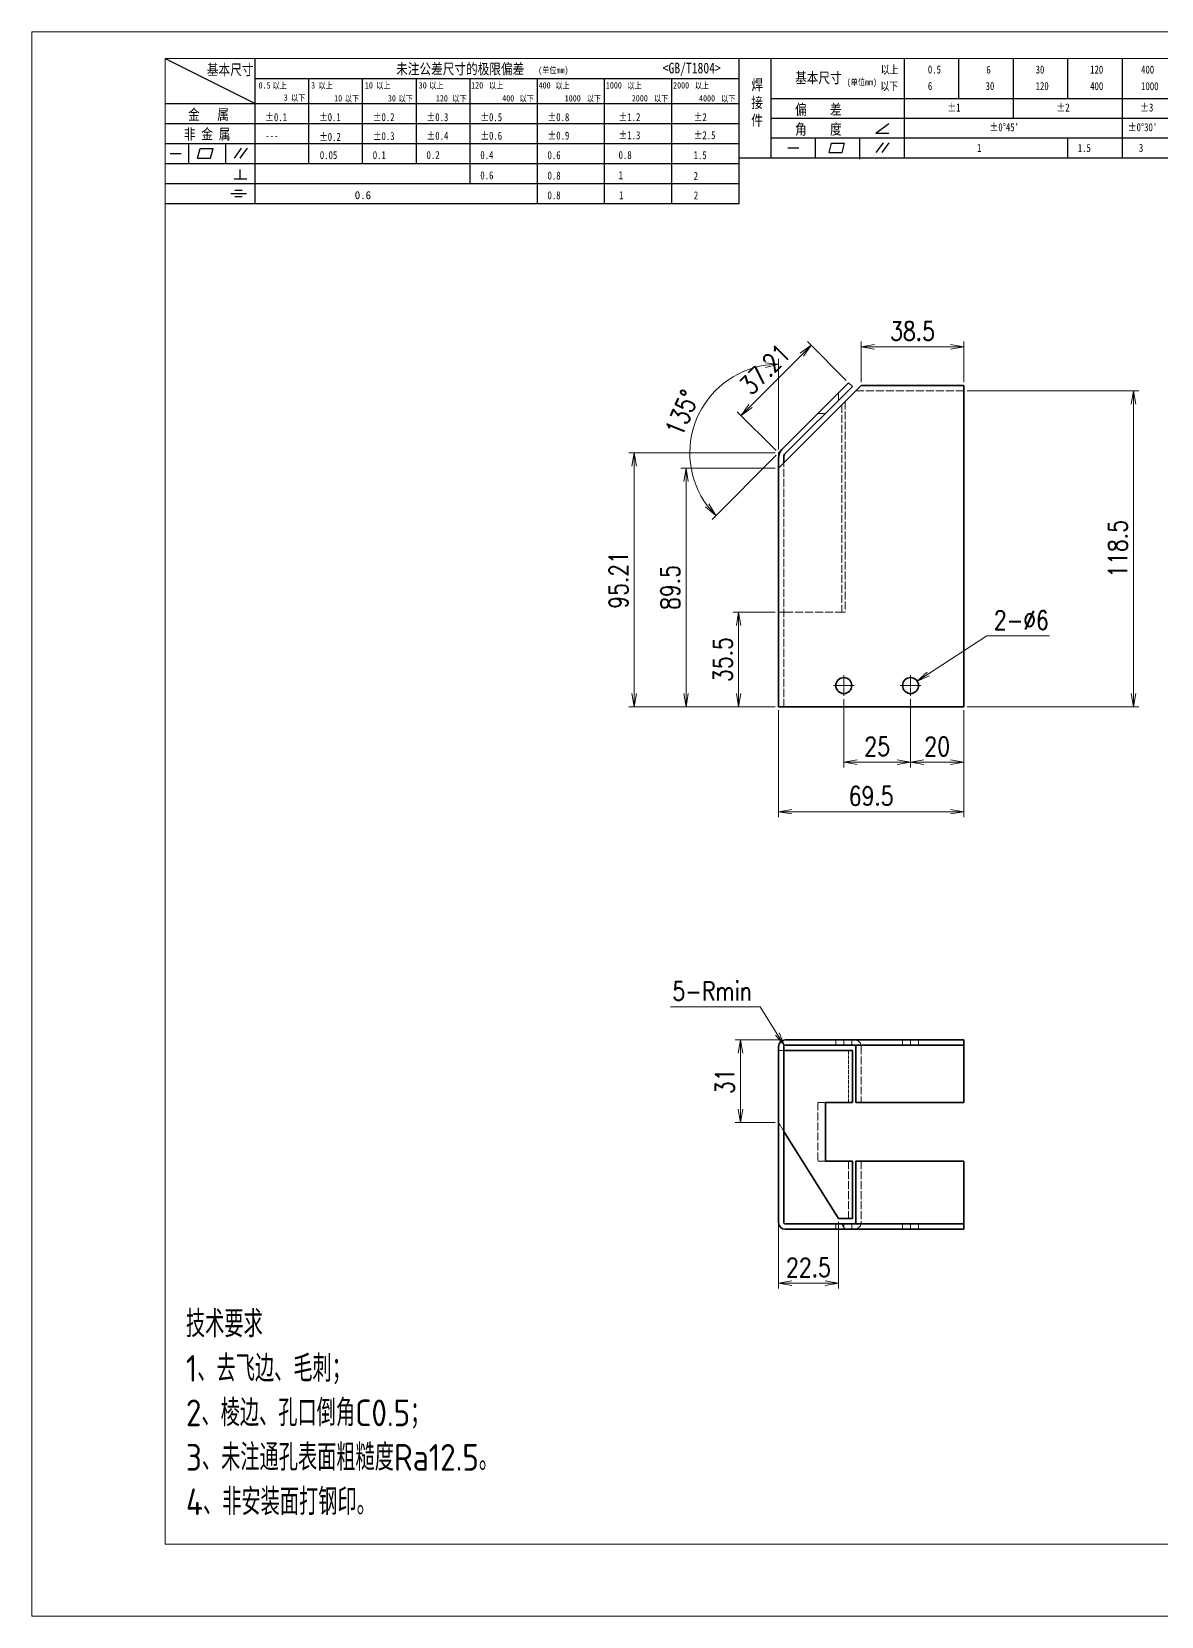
# Model space of a CAD drawing. Header units: millimetres. Extents: x 2181 to 3021, y 1423 to 2017.
# Drawn here: x 2181 to 2604, y 1423 to 2017 of the extents above; entities that cross this region are included whole.
import ezdxf

# ---------------------------------------------------------------- set-up
doc = ezdxf.new("R2010")
doc.units = ezdxf.units.MM
for name, pattern in [('AM_ISO02W050x2', [3.75, 3, -0.75]), ('AM_ISO08W050x2', [9, 6, -0.75, 1.5, -0.75]), ('AM_ISO09W050', [22.5, 12, -1.5, 3, -1.5, 3, -1.5])]:
    doc.linetypes.add(name, pattern=pattern)
for name, color, linetype, lineweight in [('中心线', 2, 'AM_ISO08W050x2', 18), ('双点划线', 6, 'AM_ISO09W050', 18), ('图框', 7, 'Continuous', 18), ('标注线', 3, 'Continuous', 18), ('粗实线', 7, 'Continuous', 35), ('虚线', 1, 'AM_ISO02W050x2', 18)]:
    doc.layers.add(name, color=color, linetype=linetype, lineweight=lineweight)
doc.layers.add('图\\M+19E79\\M+195B6\\M+18E9A', color=7, linetype='Continuous')
doc.layers.add('打印', color=7, linetype='Continuous', lineweight=15, plot=False)
doc.layers.add('打印-禁用', color=7, linetype='Continuous', lineweight=15, plot=False)
doc.styles.add('DIM', font='romans.shx', dxfattribs={"width": 0.8, "bigfont": 'bigfont.shx'})
doc.styles.add('国标', font='simfang.ttf', dxfattribs={"width": 0.8})
doc.styles.add('机械长仿宋', font='gbenor.shx', dxfattribs={"height": 1, "bigfont": 'gbcbig.shx'})
doc.dimstyles.new('XR 1-2', dxfattribs={"dimscale": 2, "dimtxt": 3.5, "dimasz": 2.5, "dimexe": 1, "dimexo": 0.625, "dimgap": 1.2, "dimtad": 1, "dimtoh": 1, "dimdsep": 46, "dimtxsty": 'DIM', "dimblk": 'OPEN', "dimcen": 0, "dimclrd": 8, "dimclre": 8, "dimclrt": 2, "dimazin": 2, "dimtfac": 0.5, "dimtmove": 0, "dimatfit": 3, "dimldrblk": 'OPEN', "dimfxl": 0, "dimtolj": 2, "dimlwd": 18, "dimlwe": 18, "dimarcsym": 0})
doc.dimstyles.new('XR 1-2$0', dxfattribs={"dimscale": 2, "dimtxt": 3.5, "dimasz": 2.5, "dimexe": 1, "dimexo": 0.625, "dimgap": 1.2, "dimtad": 1, "dimdsep": 46, "dimtxsty": 'DIM', "dimblk": 'OPEN', "dimcen": 0, "dimclrd": 8, "dimclre": 8, "dimclrt": 2, "dimazin": 2, "dimtfac": 0.5, "dimtmove": 0, "dimatfit": 3, "dimldrblk": 'OPEN', "dimfxl": 0, "dimtolj": 2, "dimlwd": 13, "dimlwe": 13, "dimarcsym": 0})
doc.dimstyles.new('XR 1-2$3', dxfattribs={"dimscale": 2, "dimtxt": 3.5, "dimasz": 2.5, "dimexe": 1, "dimexo": 0.625, "dimgap": 1.2, "dimtad": 1, "dimtoh": 1, "dimdsep": 46, "dimtxsty": 'DIM', "dimblk": 'OPEN', "dimcen": 0, "dimclrd": 8, "dimclre": 8, "dimclrt": 2, "dimazin": 2, "dimtfac": 0.5, "dimtofl": 0, "dimtmove": 0, "dimatfit": 3, "dimldrblk": 'OPEN', "dimfxl": 0, "dimtolj": 2, "dimlwd": 18, "dimlwe": 18, "dimarcsym": 0})
doc.dimstyles.new('XR 1-2$4', dxfattribs={"dimscale": 2, "dimtxt": 3.5, "dimasz": 2.5, "dimexe": 1, "dimexo": 0.625, "dimgap": 1.2, "dimtad": 1, "dimtoh": 1, "dimdsep": 46, "dimtxsty": 'DIM', "dimblk": 'OPEN', "dimcen": 0, "dimclrd": 8, "dimclre": 8, "dimclrt": 2, "dimazin": 2, "dimtfac": 0.5, "dimtofl": 0, "dimtmove": 0, "dimatfit": 3, "dimldrblk": 'OPEN', "dimfxl": 0, "dimtolj": 2, "dimlwd": 18, "dimlwe": 18, "dimarcsym": 0})

# ---------------------------------------------------------------- blocks, each defined once
blk = doc.blocks.new('GZDEH零件A3图框V01版')
at = {"layer": '图\\M+19E79\\M+195B6\\M+18E9A', "color": 9}
for p, q in [((2882.49, -1554.46), (2899.37, -1562.92)), ((2899.37, -1581.67), (2899.37, -1554.46)), ((2990.09, -1581.67), (2990.09, -1554.46)), ((2996.09, -1573.08), (2996.09, -1554.46)), ((3021.09, -1561.98), (3021.09, -1554.46)), ((3031.31, -1561.98), (3031.31, -1554.46)), ((3041.53, -1561.98), (3041.53, -1554.46)), ((3051.75, -1561.98), (3051.75, -1554.46)), ((3061.98, -1561.98), (3061.98, -1554.46)), ((2899.37, -1558.24), (2990.09, -1558.24)), ((2909.45, -1574.17), (2909.45, -1558.24)), ((2919.53, -1574.17), (2919.53, -1558.24)), ((2929.61, -1574.17), (2929.61, -1558.24)), ((2939.69, -1577.92), (2939.69, -1558.24)), ((2952.29, -1581.67), (2952.29, -1558.24)), ((2964.89, -1581.67), (2964.89, -1558.24)), ((2977.49, -1581.67), (2977.49, -1558.24)), ((2996.09, -1561.98), (3113.09, -1561.98)), ((3021.09, -1573.08), (3021.09, -1561.98)), ((3041.53, -1565.68), (3041.53, -1561.98)), ((3061.98, -1573.08), (3061.98, -1561.98)), ((2882.49, -1562.92), (2990.09, -1562.92)), ((2882.49, -1566.67), (2990.09, -1566.67)), ((2996.09, -1565.68), (3113.09, -1565.68)), ((3015.75, -1568.51), (3018.15, -1566.66)), ((2882.49, -1570.42), (2990.09, -1570.42)), ((2886.92, -1574.12), (2886.92, -1570.42)), ((2893.91, -1574.12), (2893.91, -1570.42)), ((2996.09, -1569.38), (3113.09, -1569.38)), ((3004.42, -1573.08), (3004.42, -1569.38)), ((3006.97, -1572.12), (3007.45, -1570.33)), ((3007.45, -1570.33), (3009.86, -1570.33)), ((3009.39, -1572.12), (3009.86, -1570.33)), ((3012.75, -1573.08), (3012.75, -1569.38)), ((3015.75, -1568.51), (3018.15, -1568.51)), ((3015.81, -1572.12), (3017.15, -1570.26)), ((3016.89, -1572.12), (3018.23, -1570.26)), ((3051.75, -1573.08), (3051.75, -1569.38)), ((2883.43, -1572.27), (2885.49, -1572.27)), ((2888.59, -1573.16), (2889.07, -1571.37)), ((2888.59, -1573.16), (2891, -1573.16)), ((2889.07, -1571.37), (2891.48, -1571.37)), ((2891, -1573.16), (2891.48, -1571.37)), ((2895.52, -1573.16), (2896.85, -1571.3)), ((2896.6, -1573.16), (2897.94, -1571.3)), ((2990.09, -1573.08), (3113.09, -1573.08)), ((2999.26, -1571.23), (3001.32, -1571.23)), ((3006.97, -1572.12), (3009.39, -1572.12)), ((3012.75, -1573.33), (3012.75, -1573.08)), ((2882.49, -1574.17), (2990.09, -1574.17)), ((2895.42, -1577.05), (2897.81, -1577.05)), ((2896.58, -1577.05), (2896.58, -1575.28)), ((2882.49, -1577.92), (2990.09, -1577.92)), ((2894.79, -1579.77), (2897.77, -1579.77)), ((2895.57, -1579.17), (2896.92, -1579.17)), ((2882.49, -1581.67), (2990.09, -1581.67)), ((2895.57, -1580.37), (2896.93, -1580.37))]:
    blk.add_line(p, q, dxfattribs=at)
at = {"layer": '图框', "linetype": 'Continuous'}
for p, q in [((2882.49, -1554.46), (2882.49, -1832.96)), ((3272.49, -1554.46), (2882.49, -1554.46)), ((2882.49, -1832.96), (3272.49, -1832.96))]:
    blk.add_line(p, q, dxfattribs=at)
at = {"layer": '打印-禁用', "linetype": 'Continuous'}
for p, q in [((2857.49, -1549.46), (2857.49, -1846.46)), ((3277.49, -1549.46), (2857.49, -1549.46)), ((2857.49, -1846.46), (3277.49, -1846.46))]:
    blk.add_line(p, q, dxfattribs=at)
at = {"layer": '图\\M+19E79\\M+195B6\\M+18E9A', "color": 9, "style": '国标', "width": 0.8}
for s, height, p in [('基本尺寸', 2, (2890.33, -1557.58)), ('未注公差尺寸的极限偏差', 2, (2925.81, -1557.44)), ('<GB/T1804>', 2, (2975.78, -1557.27)), ('以上', 1.5, (3016.64, -1557.33)), ('0.5', 1.5, (3025.49, -1557.3)), ('6', 1.5, (3036.45, -1557.34)), ('30', 1.5, (3045.69, -1557.31)), ('120', 1.5, (3055.91, -1557.31)), ('400', 1.5, (3065.46, -1557.31)), ('30', 1.2, (2930.04, -1560.11)), ('基本尺寸', 2, (3000.6, -1559.1)), ('以下', 1.5, (3016.58, -1560.43)), ('6', 1.5, (3025.49, -1560.38)), ('30', 1.5, (3036.31, -1560.39)), ('120', 1.5, (3045.69, -1560.41)), ('400', 1.5, (3055.91, -1560.41)), ('1000', 1.5, (3065.46, -1560.41)), ('金   属', 2, (2886.82, -1565.98)), ('±0.1', 1.5, (2901.27, -1566.23)), ('±0.1', 1.5, (2911.35, -1566.23)), ('±0.2', 1.5, (2921.43, -1566.23)), ('±0.3', 1.5, (2931.51, -1566.23)), ('±0.5', 1.5, (2941.59, -1566.23)), ('±0.8', 1.5, (2954.19, -1566.23)), ('±1.2', 1.5, (2967.51, -1566.23)), ('±2', 1.5, (2981.58, -1566.23)), ('偏    差', 2, (3000.6, -1565.04)), ('±1', 1.5, (3029.16, -1564.42)), ('±2', 1.5, (3049.61, -1564.42)), ('±3', 1.5, (3065.3, -1564.42)), ('非 金 属', 2, (2886.02, -1569.65)), ('±0.3', 1.5, (2921.43, -1569.77)), ('±0.4', 1.5, (2931.51, -1569.71)), ('±0.6', 1.5, (2941.59, -1569.71)), ('±0.9', 1.5, (2954.19, -1569.68)), ('±1.3', 1.5, (2967.51, -1569.62)), ('±2.5', 1.5, (2981.58, -1569.61)), ('角    度', 2, (3000.6, -1568.74)), ("±0%%D45'", 1.5, (3037.06, -1568.12)), ("±0%%D30'", 1.5, (3062.98, -1568.12)), ('---', 1.5, (2901.27, -1569.65)), ('±0.2', 1.5, (2911.35, -1569.92)), ('1', 1.5, (3034.69, -1571.98)), ('1.5', 1.5, (3053.59, -1572.01)), ('3', 1.5, (3065.05, -1571.98)), ('0.1', 1.5, (2921.43, -1573.34)), ('0.2', 1.5, (2931.51, -1573.33)), ('0.4', 1.5, (2941.59, -1573.33)), ('0.6', 1.5, (2954.19, -1573.35)), ('0.8', 1.5, (2967.51, -1573.33)), ('1.5', 1.5, (2981.58, -1573.34)), ('0.6', 1.5, (2941.59, -1577.14)), ('0.8', 1.5, (2954.19, -1577.17)), ('1', 1.5, (2967.51, -1577.12)), ('2', 1.5, (2981.58, -1577.26)), ('0.8', 1.5, (2954.19, -1580.87)), ('1', 1.5, (2967.59, -1580.86)), ('2', 1.5, (2981.62, -1580.89))]:
    blk.add_text(s, height=height, dxfattribs=at).set_placement(p)
at = {"layer": '图\\M+19E79\\M+195B6\\M+18E9A', "color": 9, "lineweight": 15, "style": '国标', "width": 0.8}
for s, p in [('(单位mm)', (2952.44, -1557.27)), ('0.5', (2900.03, -1560.11)), ('以上', (2902.64, -1560.16)), ('3', (2909.88, -1560.11)), ('以上', (2911.25, -1560.16)), ('10', (2919.96, -1560.11)), ('以上', (2922.09, -1560.16)), ('以上', (2932.02, -1560.16)), ('120', (2939.88, -1560.11)), ('以上', (2943.21, -1560.16)), ('400', (2952.52, -1560.11)), ('以上', (2955.68, -1560.16)), ('1000', (2965.12, -1560.11)), ('以上', (2969.16, -1560.16)), ('2000', (2977.72, -1560.11)), ('以上', (2981.8, -1560.16)), ('(单位mm)', (3010.27, -1559.51)), ('3', (2904.73, -1562.41)), ('以下', (2906.1, -1562.46)), ('10', (2914.19, -1562.54)), ('以下', (2916.18, -1562.59)), ('30', (2924.27, -1562.54)), ('以下', (2926.26, -1562.59)), ('120', (2933.26, -1562.54)), ('以下', (2936.34, -1562.59)), ('400', (2945.7, -1562.54)), ('以下', (2948.94, -1562.59)), ('1000', (2957.41, -1562.54)), ('以下', (2961.54, -1562.59)), ('2000', (2969.99, -1562.54)), ('以下', (2974.14, -1562.59)), ('4000', (2982.59, -1562.54)), ('以下', (2986.74, -1562.59))]:
    blk.add_text(s, height=1.2, dxfattribs=at).set_placement(p)
at = {"layer": '图\\M+19E79\\M+195B6\\M+18E9A', "color": 9, "lineweight": 13, "style": '国标'}
blk.add_text('0.6', height=1.5, dxfattribs=at).set_placement((2918.05, -1580.85))
at = {"layer": '图\\M+19E79\\M+195B6\\M+18E9A', "color": 9, "style": '国标'}
for s, insert, char_height, width, attachment_point in [('焊\\P接\\P件', (2992.39, -1558.41), 2, 3.1877, 1), ('0.05', (2911.51, -1573.37), 1.5, 5.1982, 7)]:
    blk.add_mtext(s, dxfattribs=dict(at, insert=insert, char_height=char_height, width=width, attachment_point=attachment_point))
blk = doc.blocks.new('DEH A3')
at = {"layer": '图框'}
blk.add_blockref('GZDEH零件A3图框V01版', (-2857.49, 1846.46), dxfattribs=at)
blk = doc.blocks.new('_Open')
at = {"color": 0, "linetype": 'ByBlock', "lineweight": -2}
for p, q in [((-1, 0.17), (0, 0)), ((-1, -0.17), (0, 0)), ((0, 0), (-1, 0))]:
    blk.add_line(p, q, dxfattribs=at)
blk = doc.blocks.new('*D28')
at = {"layer": 'Defpoints', "color": 0, "transparency": 16777216}
for p in [(2529.99, 1882.34), (2593.62, 1882.34), (2529.99, 1763.84)]:
    blk.add_point(p, dxfattribs=at)
at = {"layer": '标注线', "color": 8, "lineweight": 13, "transparency": 16777216}
for p, q in [((2531.24, 1882.34), (2595.62, 1882.34)), ((2593.62, 1768.84), (2593.62, 1877.34)), ((2531.24, 1763.84), (2595.62, 1763.84))]:
    blk.add_line(p, q, dxfattribs=at)
at = {"layer": '标注线', "color": 8, "lineweight": 13, "transparency": 16777216, "xscale": 5, "yscale": 5, "zscale": 5}
for p, rotation in [((2593.62, 1882.34), 90), ((2593.62, 1763.84), 270)]:
    blk.add_blockref('_Open', p, dxfattribs=dict(at, rotation=rotation))
at = {"layer": '标注线', "color": 2, "transparency": 16777216, "insert": (2587.72, 1823.09), "char_height": 7, "attachment_point": 5, "rotation": 90, "style": 'DIM'}
blk.add_mtext('\\A2;118.5', dxfattribs=at)
blk = doc.blocks.new('*D29')
at = {"layer": 'Defpoints', "color": 0, "transparency": 16777216}
for p in [(2425.84, 1853.34), (2460.49, 1853.34), (2460.49, 1763.84)]:
    blk.add_point(p, dxfattribs=at)
at = {"layer": '标注线', "color": 8, "lineweight": 13, "transparency": 16777216}
for p, q in [((2459.24, 1853.34), (2423.84, 1853.34)), ((2425.84, 1768.84), (2425.84, 1848.34)), ((2459.24, 1763.84), (2423.84, 1763.84))]:
    blk.add_line(p, q, dxfattribs=at)
at = {"layer": '标注线', "color": 8, "lineweight": 13, "transparency": 16777216, "xscale": 5, "yscale": 5, "zscale": 5}
for p, rotation in [((2425.84, 1853.34), 90), ((2425.84, 1763.84), 270)]:
    blk.add_blockref('_Open', p, dxfattribs=dict(at, rotation=rotation))
at = {"layer": '标注线', "color": 2, "transparency": 16777216, "insert": (2419.94, 1808.59), "char_height": 7, "attachment_point": 5, "rotation": 90, "style": 'DIM'}
blk.add_mtext('\\A2;89.5', dxfattribs=at)
blk = doc.blocks.new('*D30')
at = {"layer": 'Defpoints', "color": 0, "transparency": 16777216}
for p in [(2445.54, 1799.34), (2460.49, 1799.34), (2460.49, 1763.84)]:
    blk.add_point(p, dxfattribs=at)
at = {"layer": '标注线', "color": 8, "lineweight": 13, "transparency": 16777216}
for p, q in [((2459.24, 1799.34), (2443.54, 1799.34)), ((2445.54, 1768.84), (2445.54, 1794.34)), ((2459.24, 1763.84), (2443.54, 1763.84))]:
    blk.add_line(p, q, dxfattribs=at)
at = {"layer": '标注线', "color": 8, "lineweight": 13, "transparency": 16777216, "xscale": 5, "yscale": 5, "zscale": 5}
for p, rotation in [((2445.54, 1799.34), 90), ((2445.54, 1763.84), 270)]:
    blk.add_blockref('_Open', p, dxfattribs=dict(at, rotation=rotation))
at = {"layer": '标注线', "color": 2, "transparency": 16777216, "insert": (2439.64, 1781.59), "char_height": 7, "attachment_point": 5, "rotation": 90, "style": 'DIM'}
blk.add_mtext('\\A2;35.5', dxfattribs=at)
blk = doc.blocks.new('*D31')
at = {"layer": 'Defpoints', "color": 0, "transparency": 16777216}
for p in [(2406.42, 1859.04), (2460.49, 1859.04), (2460.49, 1763.84)]:
    blk.add_point(p, dxfattribs=at)
at = {"layer": '标注线', "color": 8, "lineweight": 13, "transparency": 16777216}
for p, q in [((2459.24, 1859.04), (2404.42, 1859.04)), ((2406.42, 1768.84), (2406.42, 1854.04)), ((2459.24, 1763.84), (2404.42, 1763.84))]:
    blk.add_line(p, q, dxfattribs=at)
at = {"layer": '标注线', "color": 8, "lineweight": 13, "transparency": 16777216, "xscale": 5, "yscale": 5, "zscale": 5}
for p, rotation in [((2406.42, 1859.04), 90), ((2406.42, 1763.84), 270)]:
    blk.add_blockref('_Open', p, dxfattribs=dict(at, rotation=rotation))
at = {"layer": '标注线', "color": 2, "transparency": 16777216, "insert": (2400.52, 1811.44), "char_height": 7, "attachment_point": 5, "rotation": 90, "style": 'DIM'}
blk.add_mtext('\\A2;95.21', dxfattribs=at)
blk = doc.blocks.new('*D32')
at = {"layer": 'Defpoints', "color": 0, "transparency": 16777216}
for p in [(2472.77, 1899.39), (2486.8, 1885.35), (2460.49, 1859.04)]:
    blk.add_point(p, dxfattribs=at)
at = {"layer": '标注线', "color": 8, "lineweight": 13, "transparency": 16777216}
for p, q in [((2449.99, 1876.61), (2469.23, 1895.85)), ((2485.91, 1886.24), (2471.35, 1900.8)), ((2459.61, 1859.93), (2445.04, 1874.49))]:
    blk.add_line(p, q, dxfattribs=at)
at = {"layer": '标注线', "color": 8, "lineweight": 13, "transparency": 16777216, "xscale": 5, "yscale": 5, "zscale": 5}
for p, rotation in [((2472.77, 1899.39), 45.000000001434), ((2446.46, 1873.08), 225.000000001434)]:
    blk.add_blockref('_Open', p, dxfattribs=dict(at, rotation=rotation))
at = {"layer": '标注线', "color": 2, "transparency": 16777216, "insert": (2455.44, 1890.4), "char_height": 7, "attachment_point": 5, "rotation": 45, "style": 'DIM'}
blk.add_mtext('\\A2;37.21', dxfattribs=at)
blk = doc.blocks.new('*D33')
at = {"layer": 'Defpoints', "color": 0, "transparency": 16777216}
for p in [(2486.8, 1885.35), (2437, 1882.54), (2461.81, 1860.36), (2460.49, 1853.34), (2460.49, 1763.84)]:
    blk.add_point(p, dxfattribs=at)
at = {"layer": '标注线', "color": 8, "lineweight": 18, "transparency": 16777216}
for p, q in [((2460.49, 1860.29), (2460.49, 1894.27)), ((2459.61, 1858.16), (2435.58, 1834.13))]:
    blk.add_line(p, q, dxfattribs=at)
blk.add_arc((2460.49, 1859.04), 33.23, 98.63038, 216.36962, dxfattribs=at)
at = {"layer": '标注线', "color": 8, "lineweight": 18, "transparency": 16777216, "xscale": 5, "yscale": 5, "zscale": 5}
for p, rotation in [((2460.49, 1892.27), 4.31518753891643), ((2437, 1835.55), 310.6848124610835)]:
    blk.add_blockref('_Open', p, dxfattribs=dict(at, rotation=rotation))
at = {"layer": '标注线', "color": 2, "transparency": 16777216, "insert": (2424.34, 1874.02), "char_height": 7, "attachment_point": 5, "rotation": 67.5, "style": 'DIM'}
blk.add_mtext('\\A2;135°', dxfattribs=at)
blk = doc.blocks.new('*D34')
at = {"layer": 'Defpoints', "color": 0, "transparency": 16777216}
for p in [(2529.99, 1898.83), (2491.49, 1884.34), (2529.99, 1884.34)]:
    blk.add_point(p, dxfattribs=at)
at = {"layer": '标注线', "color": 8, "lineweight": 13, "transparency": 16777216}
for p, q in [((2491.49, 1885.59), (2491.49, 1900.83)), ((2529.99, 1885.59), (2529.99, 1900.83)), ((2496.49, 1898.83), (2524.99, 1898.83))]:
    blk.add_line(p, q, dxfattribs=at)
at = {"layer": '标注线', "color": 8, "lineweight": 13, "transparency": 16777216, "xscale": 5, "yscale": 5, "zscale": 5, "rotation": 180}
blk.add_blockref('_Open', (2491.49, 1898.83), dxfattribs=at)
at = {"layer": '标注线', "color": 8, "lineweight": 13, "transparency": 16777216, "xscale": 5, "yscale": 5, "zscale": 5}
blk.add_blockref('_Open', (2529.99, 1898.83), dxfattribs=at)
at = {"layer": '标注线', "color": 2, "transparency": 16777216, "insert": (2510.74, 1904.73), "char_height": 7, "attachment_point": 5, "style": 'DIM'}
blk.add_mtext('\\A2;38.5', dxfattribs=at)
blk = doc.blocks.new('*D35')
at = {"layer": 'Defpoints', "color": 0, "transparency": 16777216}
for p in [(2446.28, 1639.02), (2462.99, 1639.02), (2460.49, 1608.02)]:
    blk.add_point(p, dxfattribs=at)
at = {"layer": '标注线', "color": 8, "lineweight": 13, "transparency": 16777216}
for p, q in [((2461.74, 1639.02), (2444.28, 1639.02)), ((2446.28, 1613.02), (2446.28, 1634.02)), ((2459.24, 1608.02), (2444.28, 1608.02))]:
    blk.add_line(p, q, dxfattribs=at)
at = {"layer": '标注线', "color": 8, "lineweight": 13, "transparency": 16777216, "xscale": 5, "yscale": 5, "zscale": 5}
for p, rotation in [((2446.28, 1639.02), 90), ((2446.28, 1608.02), 270)]:
    blk.add_blockref('_Open', p, dxfattribs=dict(at, rotation=rotation))
at = {"layer": '标注线', "color": 2, "transparency": 16777216, "insert": (2440.38, 1623.52), "char_height": 7, "attachment_point": 5, "rotation": 90, "style": 'DIM'}
blk.add_mtext('\\A2;31', dxfattribs=at)
blk = doc.blocks.new('*D36')
at = {"layer": 'Defpoints', "color": 0, "transparency": 16777216}
for p in [(2460.49, 1572.02), (2482.99, 1572.02), (2460.49, 1547.84)]:
    blk.add_point(p, dxfattribs=at)
at = {"layer": '标注线', "color": 8, "lineweight": 13, "transparency": 16777216}
for p, q in [((2460.49, 1570.77), (2460.49, 1545.84)), ((2482.99, 1570.77), (2482.99, 1545.84)), ((2477.99, 1547.84), (2465.49, 1547.84))]:
    blk.add_line(p, q, dxfattribs=at)
at = {"layer": '标注线', "color": 8, "lineweight": 13, "transparency": 16777216, "xscale": 5, "yscale": 5, "zscale": 5, "rotation": 180}
blk.add_blockref('_Open', (2460.49, 1547.84), dxfattribs=at)
at = {"layer": '标注线', "color": 8, "lineweight": 13, "transparency": 16777216, "xscale": 5, "yscale": 5, "zscale": 5}
blk.add_blockref('_Open', (2482.99, 1547.84), dxfattribs=at)
at = {"layer": '标注线', "color": 2, "transparency": 16777216, "insert": (2471.74, 1553.74), "char_height": 7, "attachment_point": 5, "style": 'DIM'}
blk.add_mtext('\\A2;22.5', dxfattribs=at)
blk = doc.blocks.new('*D38')
at = {"layer": 'Defpoints', "color": 0, "transparency": 16777216}
for p in [(2460.49, 1763.84), (2529.99, 1763.84), (2460.49, 1724.54)]:
    blk.add_point(p, dxfattribs=at)
at = {"layer": '标注线', "color": 8, "lineweight": 13, "transparency": 16777216}
for p, q in [((2460.49, 1762.59), (2460.49, 1722.54)), ((2529.99, 1762.59), (2529.99, 1722.54)), ((2524.99, 1724.54), (2465.49, 1724.54))]:
    blk.add_line(p, q, dxfattribs=at)
at = {"layer": '标注线', "color": 8, "lineweight": 13, "transparency": 16777216, "xscale": 5, "yscale": 5, "zscale": 5, "rotation": 180}
blk.add_blockref('_Open', (2460.49, 1724.54), dxfattribs=at)
at = {"layer": '标注线', "color": 8, "lineweight": 13, "transparency": 16777216, "xscale": 5, "yscale": 5, "zscale": 5}
blk.add_blockref('_Open', (2529.99, 1724.54), dxfattribs=at)
at = {"layer": '标注线', "color": 2, "transparency": 16777216, "insert": (2495.24, 1730.44), "char_height": 7, "attachment_point": 5, "style": 'DIM'}
blk.add_mtext('\\A2;69.5', dxfattribs=at)
blk = doc.blocks.new('*D39')
at = {"layer": 'Defpoints', "color": 0, "transparency": 16777216}
for p in [(2509.99, 1767.94), (2529.99, 1763.84), (2529.99, 1743.13)]:
    blk.add_point(p, dxfattribs=at)
at = {"layer": '标注线', "color": 8, "lineweight": 13, "transparency": 16777216}
for p, q in [((2509.99, 1766.69), (2509.99, 1741.13)), ((2529.99, 1762.59), (2529.99, 1741.13)), ((2514.99, 1743.13), (2524.99, 1743.13))]:
    blk.add_line(p, q, dxfattribs=at)
at = {"layer": '标注线', "color": 8, "lineweight": 13, "transparency": 16777216, "xscale": 5, "yscale": 5, "zscale": 5, "rotation": 180}
blk.add_blockref('_Open', (2509.99, 1743.13), dxfattribs=at)
at = {"layer": '标注线', "color": 8, "lineweight": 13, "transparency": 16777216, "xscale": 5, "yscale": 5, "zscale": 5}
blk.add_blockref('_Open', (2529.99, 1743.13), dxfattribs=at)
at = {"layer": '标注线', "color": 2, "transparency": 16777216, "insert": (2519.99, 1749.03), "char_height": 7, "attachment_point": 5, "style": 'DIM'}
blk.add_mtext('\\A2;20', dxfattribs=at)
blk = doc.blocks.new('*D40')
at = {"layer": 'Defpoints', "color": 0, "transparency": 16777216}
for p in [(2484.99, 1767.94), (2509.99, 1767.94), (2484.99, 1743.13)]:
    blk.add_point(p, dxfattribs=at)
at = {"layer": '标注线', "color": 8, "lineweight": 13, "transparency": 16777216}
for p, q in [((2484.99, 1766.69), (2484.99, 1741.13)), ((2509.99, 1766.69), (2509.99, 1741.13)), ((2504.99, 1743.13), (2489.99, 1743.13))]:
    blk.add_line(p, q, dxfattribs=at)
at = {"layer": '标注线', "color": 8, "lineweight": 13, "transparency": 16777216, "xscale": 5, "yscale": 5, "zscale": 5, "rotation": 180}
blk.add_blockref('_Open', (2484.99, 1743.13), dxfattribs=at)
at = {"layer": '标注线', "color": 8, "lineweight": 13, "transparency": 16777216, "xscale": 5, "yscale": 5, "zscale": 5}
blk.add_blockref('_Open', (2509.99, 1743.13), dxfattribs=at)
at = {"layer": '标注线', "color": 2, "transparency": 16777216, "insert": (2497.49, 1749.03), "char_height": 7, "attachment_point": 5, "style": 'DIM'}
blk.add_mtext('\\A2;25', dxfattribs=at)
blk = doc.blocks.new('*D41')
at = {"layer": 'Defpoints', "color": 0, "transparency": 16777216}
for p in [(2507.47, 1770.2), (2512.5, 1773.47)]:
    blk.add_point(p, dxfattribs=at)
at = {"layer": '标注线', "color": 8, "lineweight": 18, "transparency": 16777216}
for p, q in [((2538.6, 1790.46), (2516.69, 1776.2)), ((2562.07, 1790.46), (2538.6, 1790.46))]:
    blk.add_line(p, q, dxfattribs=at)
at = {"layer": '标注线', "color": 8, "lineweight": 18, "transparency": 16777216, "xscale": 5, "yscale": 5, "zscale": 5, "rotation": 213.0530862427954}
blk.add_blockref('_Open', (2512.5, 1773.47), dxfattribs=at)
at = {"layer": '标注线', "color": 2, "transparency": 16777216, "insert": (2551.54, 1796.36), "char_height": 7, "attachment_point": 5, "style": 'DIM'}
blk.add_mtext('\\A2;2-%%c6', dxfattribs=at)
blk = doc.blocks.new('*D48')
at = {"layer": 'Defpoints', "color": 0, "transparency": 16777216}
for p in [(2462.72, 1636.94), (2462.99, 1636.52)]:
    blk.add_point(p, dxfattribs=at)
at = {"layer": '标注线', "color": 8, "lineweight": 18, "transparency": 16777216}
for p, q in [((2420.01, 1651.42), (2453.61, 1651.42)), ((2453.61, 1651.42), (2460.06, 1641.17))]:
    blk.add_line(p, q, dxfattribs=at)
at = {"layer": '标注线', "color": 8, "lineweight": 18, "transparency": 16777216, "xscale": 5, "yscale": 5, "zscale": 5, "rotation": 302.168227841984}
blk.add_blockref('_Open', (2462.72, 1636.94), dxfattribs=at)
at = {"layer": '标注线', "color": 2, "transparency": 16777216, "insert": (2435.61, 1657.32), "char_height": 7, "attachment_point": 5, "style": 'DIM'}
blk.add_mtext('\\A2;5-Rmin', dxfattribs=at)

msp = doc.modelspace()

# ---------------------------------------------------------------- linework, layer by layer
at = {"layer": '中心线', "ltscale": 0.195}
for p, q in [((2488.889, 1771.835), (2481.089, 1771.835)), ((2484.989, 1775.735), (2484.989, 1767.935)), ((2513.889, 1771.835), (2506.089, 1771.835)), ((2509.989, 1775.735), (2509.989, 1767.935))]:
    msp.add_line(p, q, dxfattribs=at)
at = {"layer": '中心线', "ltscale": 0.060015}
for p, q in [((2484.989, 1639.217), (2484.989, 1636.817)), ((2509.989, 1639.217), (2509.989, 1636.817)), ((2484.989, 1570.217), (2484.989, 1567.817)), ((2509.989, 1570.217), (2509.989, 1567.817))]:
    msp.add_line(p, q, dxfattribs=at)
at = {"layer": '双点划线'}
for p in [(2461.807, 1860.36), (2460.489, 1857.178)]:
    msp.add_line(p, (2460.489, 1859.042), dxfattribs=at)
at = {"layer": '打印'}
msp.add_lwpolyline([(2180.508, 2016.933), (3020.508, 2016.933), (3020.508, 1422.933), (2180.508, 1422.933)], close=True, dxfattribs=at)
at = {"layer": '粗实线'}
for p, q in [((2461.807, 1860.36), (2486.799, 1885.352)), ((2488.213, 1883.938), (2462.782, 1858.507)), ((2491.489, 1884.335), (2529.989, 1884.335)), ((2488.989, 1881.835), (2462.989, 1855.835)), ((2529.989, 1763.835), (2529.989, 1881.835)), ((2460.489, 1763.835), (2460.489, 1853.335)), ((2462.989, 1763.835), (2529.989, 1763.835)), ((2460.489, 1636.517), (2460.489, 1570.517)), ((2462.489, 1636.517), (2462.489, 1570.517)), ((2488.213, 1635.017), (2462.782, 1635.017)), ((2462.989, 1639.017), (2529.989, 1639.017)), ((2462.989, 1637.017), (2529.989, 1637.017)), ((2489.489, 1615.517), (2489.489, 1636.517)), ((2529.989, 1636.517), (2529.989, 1615.517)), ((2478.111, 1615.517), (2478.111, 1593.517)), ((2529.989, 1615.517), (2489.489, 1615.517)), ((2482.989, 1572.017), (2462.782, 1604.349)), ((2488.213, 1593.517), (2488.213, 1572.017)), ((2489.489, 1570.517), (2489.489, 1593.517)), ((2489.489, 1593.517), (2529.989, 1593.517)), ((2529.989, 1593.517), (2529.989, 1570.517)), ((2529.989, 1570.017), (2462.989, 1570.017)), ((2529.989, 1568.017), (2462.989, 1568.017))]:
    msp.add_line(p, q, dxfattribs=at)
at = {"layer": '粗实线', "ltscale": 0.05}
for p, q in [((2488.213, 1883.938), (2486.799, 1885.352)), ((2529.989, 1637.017), (2529.989, 1639.017)), ((2529.989, 1568.017), (2529.989, 1570.017))]:
    msp.add_line(p, q, dxfattribs=at)
at = {"layer": '粗实线', "ltscale": 0.088388}
for p, q in [((2488.989, 1881.835), (2491.489, 1884.335)), ((2460.489, 1853.335), (2462.989, 1855.835))]:
    msp.add_line(p, q, dxfattribs=at)
at = {"layer": '粗实线', "ltscale": 0.0625}
for p, q in [((2529.989, 1881.835), (2529.989, 1884.335)), ((2460.489, 1763.835), (2462.989, 1763.835))]:
    msp.add_line(p, q, dxfattribs=at)
at = {"layer": '粗实线', "ltscale": 0.096079}
msp.add_line((2460.489, 1853.335), (2460.489, 1857.178), dxfattribs=at)
at = {"layer": '粗实线', "ltscale": 0.061612}
msp.add_line((2462.489, 1857.8), (2462.489, 1855.335), dxfattribs=at)
at = {"layer": '粗实线', "ltscale": 0.007322}
msp.add_line((2462.782, 1635.017), (2462.489, 1635.017), dxfattribs=at)
at = {"layer": '粗实线', "ltscale": 0.4875}
msp.add_line((2488.213, 1635.017), (2488.213, 1615.517), dxfattribs=at)
at = {"layer": '粗实线', "ltscale": 0.003661}
for p, q in [((2529.989, 1637.017), (2529.989, 1636.871)), ((2529.989, 1570.017), (2529.989, 1570.164))]:
    msp.add_line(p, q, dxfattribs=at)
at = {"layer": '粗实线', "ltscale": 0.008839}
for p, q in [((2529.989, 1636.871), (2529.989, 1636.517)), ((2529.989, 1570.164), (2529.989, 1570.517))]:
    msp.add_line(p, q, dxfattribs=at)
at = {"layer": '粗实线', "ltscale": 0.252557}
for p, q in [((2478.111, 1615.517), (2488.213, 1615.517)), ((2488.213, 1593.517), (2478.111, 1593.517))]:
    msp.add_line(p, q, dxfattribs=at)
at = {"layer": '粗实线', "ltscale": 0.013816}
msp.add_line((2462.489, 1604.817), (2462.782, 1604.349), dxfattribs=at)
at = {"layer": '粗实线', "ltscale": 0.13059}
msp.add_line((2488.213, 1572.017), (2482.989, 1572.017), dxfattribs=at)
at = {"layer": '粗实线'}
for centre in [(2484.989, 1771.835), (2509.989, 1771.835)]:
    msp.add_circle(centre, 3, dxfattribs=at)
for centre, radius, start, end in [((2464.989, 1857.178), 4.5, 135, 180), ((2463.489, 1857.8), 1, 135, 180), ((2462.989, 1636.517), 2.5, 90, 180), ((2462.989, 1636.517), 0.5, 89.999999, 180.000002), ((2488.989, 1636.517), 0.5, 0.003797, 88.967194), ((2462.989, 1570.517), 2.5, 180, 270), ((2462.989, 1570.517), 0.5, 179.999999, 270), ((2488.989, 1570.517), 0.5, 269.999935, 359.984439)]:
    msp.add_arc(centre, radius, start, end, dxfattribs=at)
at = {"layer": '虚线', "ltscale": 0.070711}
for p, q in [((2482.989, 1878.714), (2482.989, 1881.542)), ((2478.111, 1873.835), (2475.282, 1873.835)), ((2478.111, 1615.517), (2475.282, 1615.517)), ((2478.111, 1593.517), (2475.282, 1593.517))]:
    msp.add_line(p, q, dxfattribs=at)
at = {"layer": '虚线'}
for p, q in [((2484.239, 1877.085), (2484.239, 1799.335)), ((2485.489, 1878.335), (2485.489, 1799.335)), ((2529.989, 1882.335), (2489.489, 1882.335)), ((2462.489, 1763.835), (2462.489, 1855.335)), ((2462.989, 1799.335), (2484.239, 1799.335)), ((2491.489, 1636.517), (2491.489, 1615.517)), ((2475.282, 1615.517), (2475.282, 1593.517)), ((2486.799, 1593.517), (2486.799, 1572.017)), ((2491.489, 1593.517), (2491.489, 1570.517))]:
    msp.add_line(p, q, dxfattribs=at)
at = {"layer": '虚线', "ltscale": 0.05}
for p, q in [((2462.489, 1799.335), (2460.489, 1799.335)), ((2460.489, 1635.017), (2462.489, 1635.017)), ((2481.989, 1639.017), (2481.989, 1637.017)), ((2487.989, 1639.017), (2487.989, 1637.017)), ((2506.989, 1639.017), (2506.989, 1637.017)), ((2512.989, 1639.017), (2512.989, 1637.017)), ((2481.989, 1570.017), (2481.989, 1568.017)), ((2487.989, 1570.017), (2487.989, 1568.017)), ((2506.989, 1570.017), (2506.989, 1568.017)), ((2512.989, 1570.017), (2512.989, 1568.017))]:
    msp.add_line(p, q, dxfattribs=at)
at = {"layer": '虚线', "ltscale": 0.003661}
msp.add_line((2462.489, 1799.335), (2462.636, 1799.335), dxfattribs=at)
at = {"layer": '虚线', "ltscale": 0.008839}
msp.add_line((2462.636, 1799.335), (2462.989, 1799.335), dxfattribs=at)
at = {"layer": '虚线', "ltscale": 0.03125}
msp.add_line((2485.489, 1799.335), (2484.239, 1799.335), dxfattribs=at)
at = {"layer": '虚线', "ltscale": 0.4875}
msp.add_line((2486.799, 1635.017), (2486.799, 1615.517), dxfattribs=at)
at = {"layer": '虚线', "ltscale": 0.000224511}
msp.add_line((2488.998, 1637.017), (2488.989, 1637.017), dxfattribs=at)
at = {"layer": '虚线', "ltscale": 0.09434}
msp.add_line((2462.489, 1604.817), (2460.489, 1608.017), dxfattribs=at)
at = {"layer": '虚线', "ltscale": 0.058962}
msp.add_line((2485.489, 1568.017), (2484.239, 1570.017), dxfattribs=at)
at = {"layer": '虚线'}
for centre, start, end in [((2488.989, 1636.517), 0.000068, 89.999958), ((2488.989, 1570.517), 269.996734, 359.999989)]:
    msp.add_arc(centre, 2.5, start, end, dxfattribs=at)

# ---------------------------------------------------------------- block references
at = {"layer": '图框', "xscale": 2, "yscale": 2, "zscale": 2}
msp.add_blockref('DEH A3', (2180.508, 1422.933), dxfattribs=at)

# ---------------------------------------------------------------- texts
at = {"layer": '标注线', "color": 2, "insert": (2238.334, 1460.794), "char_height": 10, "width": 229.64922, "attachment_point": 7, "style": '机械长仿宋'}
msp.add_mtext('\\A2;技术要求\\P1、去飞边、毛刺；\\P2、棱边、孔口倒角C0.5；\\P3、未注通孔表面粗糙度Ra12.5。\\P4、非安装面打钢印。', dxfattribs=at)

# ---------------------------------------------------------------- dimensions: what is measured, and where the dimension line sits
at = {"layer": '标注线'}
for base, p1, p2, picture, middle in [((2529.989, 1898.833), (2491.489, 1884.335), (2529.989, 1884.335), '*D34', (2510.739, 1904.733)), ((2484.989, 1743.126), (2509.989, 1767.935), (2484.989, 1767.935), '*D40', (2497.489, 1749.026)), ((2529.989, 1743.126), (2509.989, 1767.935), (2529.989, 1763.835), '*D39', (2519.989, 1749.026)), ((2460.489, 1724.543), (2529.989, 1763.835), (2460.489, 1763.835), '*D38', (2495.239, 1730.443)), ((2460.489, 1547.839), (2482.989, 1572.017), (2460.489, 1572.017), '*D36', (2471.739, 1553.739))]:
    dim = msp.add_linear_dim(base=base, p1=p1, p2=p2, dimstyle='XR 1-2$0', dxfattribs=at)
    dim.commit()
    dim.dimension.update_dxf_attribs({"geometry": picture, "text_midpoint": middle})
dim = msp.add_aligned_dim(p1=(2460.489, 1859.042), p2=(2486.799, 1885.352), distance=19.846, dimstyle='XR 1-2$0', dxfattribs=at)
dim.commit()
dim.dimension.update_dxf_attribs({"geometry": '*D32', "text_midpoint": (2455.439, 1890.402)})
dim = msp.add_angular_dim_2l(base=(2436.995, 1882.536), line1=((2460.489, 1763.835), (2460.489, 1853.335)), line2=((2461.807, 1860.36), (2486.799, 1885.352)), dimstyle='XR 1-2', dxfattribs=at)
dim.commit()
dim.dimension.update_dxf_attribs({"geometry": '*D33', "text_midpoint": (2424.342, 1874.015)})
for base, p1, p2, picture, middle in [((2593.619, 1882.335), (2529.989, 1763.835), (2529.989, 1882.335), '*D28', (2587.719, 1823.085)), ((2406.418, 1859.042), (2460.489, 1763.835), (2460.489, 1859.042), '*D31', (2400.518, 1811.439)), ((2425.839, 1853.335), (2460.489, 1763.835), (2460.489, 1853.335), '*D29', (2419.939, 1808.585)), ((2445.535, 1799.335), (2460.489, 1763.835), (2460.489, 1799.335), '*D30', (2439.635, 1781.585)), ((2446.276, 1639.017), (2460.489, 1608.017), (2462.989, 1639.017), '*D35', (2440.376, 1623.517))]:
    dim = msp.add_linear_dim(base=base, p1=p1, p2=p2, angle=90, dimstyle='XR 1-2$0', dxfattribs=at)
    dim.commit()
    dim.dimension.update_dxf_attribs({"geometry": picture, "text_midpoint": middle})
dim = msp.add_diameter_dim_2p(p1=(2507.475, 1770.199), p2=(2512.504, 1773.472), dimstyle='XR 1-2$3', override={"dimpost": '2-%%c<>'}, dxfattribs=at)
dim.commit()
dim.dimension.update_dxf_attribs({"geometry": '*D41', "text_midpoint": (2551.538, 1790.456), "dimtype": 163})
dim = msp.add_radius_dim(center=(2462.989, 1636.517), mpoint=(2462.723, 1636.941), text='5-Rmin', dimstyle='XR 1-2$4', dxfattribs=at)
dim.commit()
dim.dimension.update_dxf_attribs({"geometry": '*D48', "text_midpoint": (2435.614, 1651.423), "dimtype": 164})

doc.saveas('drawing.dxf')
